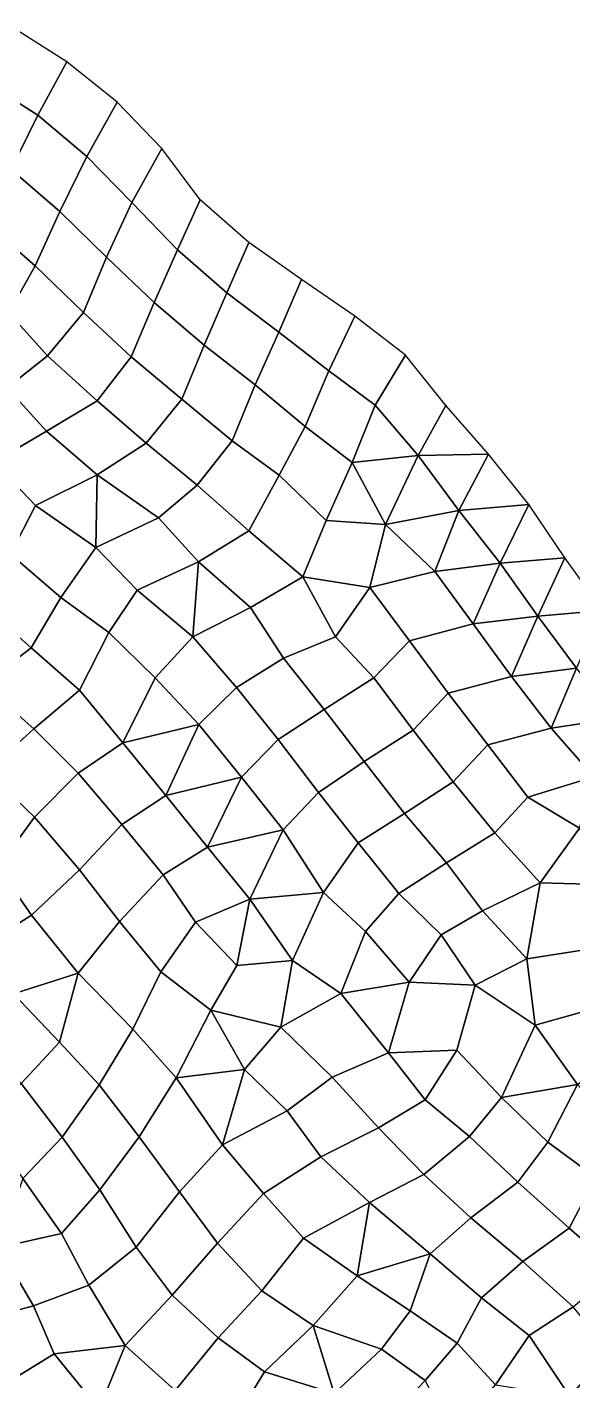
# Model space of a CAD drawing. Extents: x 727294 to 731543, y 8575035 to 8579824.
# Drawn here: x 730912.8 to 731081.7, y 8577041 to 8577460.2 of the extents above; entities that cross this region are included whole.
import ezdxf

# ---------------------------------------------------------------- set-up
doc = ezdxf.new("R2010")
doc.units = 0
for name, color, linetype in [('MESH_BOUND', 25, 'CONTINUOUS'), ('MESH_ELEMS', 250, 'CONTINUOUS'), ('MESH_NODES', 18, 'CONTINUOUS')]:
    doc.layers.add(name, color=color, linetype=linetype)

msp = doc.modelspace()

# ---------------------------------------------------------------- linework, layer by layer
at = {"layer": 'MESH_BOUND', "color": 25}
for points in [[(730925.06, 8577449.43, 38.17), (730908.21, 8577460.16, 38.17)], [(730940.62, 8577436.89, 38.17), (730925.06, 8577449.43, 38.17)], [(730954.46, 8577422.6, 38.17), (730940.62, 8577436.89, 38.17)], [(730966.36, 8577406.65, 38.17), (730954.46, 8577422.6, 38.17)], [(730981.36, 8577393.49, 38.17), (730966.36, 8577406.65, 38.17)], [(730997.74, 8577382.01, 38.17), (730981.36, 8577393.49, 38.17)], [(731014.19, 8577370.64, 38.17), (730997.74, 8577382.01, 38.17)], [(731029.86, 8577358.58, 38.17), (731014.19, 8577370.64, 38.17)], [(731042.41, 8577343.02, 38.17), (731029.86, 8577358.58, 38.17)], [(731055.59, 8577327.97, 38.17), (731042.41, 8577343.02, 38.17)], [(731068.05, 8577312.37, 38.17), (731055.59, 8577327.97, 38.17)], [(731079.26, 8577295.8, 38.17), (731068.05, 8577312.37, 38.17)], [(731090.93, 8577279.56, 38.17), (731079.26, 8577295.8, 38.17)]]:
    msp.add_polyline3d(points, dxfattribs=at)
at = {"layer": 'MESH_ELEMS', "color": 179}
for points in [[(730925.06, 8577449.43, 38.17), (730908.21, 8577460.16, 38.17), (730899.22, 8577443.61, 38.17), (730916.07, 8577432.93, 38.17)], [(730940.62, 8577436.89, 38.17), (730925.06, 8577449.43, 38.17), (730916.07, 8577432.93, 38.17), (730931.26, 8577420.04, 38.17)], [(730891.32, 8577427.63, 38.17), (730907.83, 8577416.06, 38.17), (730916.07, 8577432.93, 38.17), (730899.22, 8577443.61, 38.17)], [(730931.26, 8577420.04, 38.17), (730945.21, 8577405.86, 38.17), (730954.46, 8577422.6, 38.17), (730940.62, 8577436.89, 38.17)], [(730931.26, 8577420.04, 38.17), (730916.07, 8577432.93, 38.17), (730907.83, 8577416.06, 38.17), (730922.94, 8577403.03, 38.17)], [(730966.36, 8577406.65, 38.17), (730954.46, 8577422.6, 38.17), (730945.21, 8577405.86, 38.17), (730959.33, 8577391.2, 38.17)], [(730945.21, 8577405.86, 38.17), (730931.26, 8577420.04, 38.17), (730922.94, 8577403.03, 38.17), (730937.38, 8577388.95, 38.17)], [(730922.94, 8577403.03, 38.17), (730907.83, 8577416.06, 38.17), (730900.09, 8577399.42, 37.88), (730915.26, 8577386.27, 37.23)], [(730937.38, 8577388.95, 38.17), (730952.12, 8577374.88, 38.17), (730959.33, 8577391.2, 38.17), (730945.21, 8577405.86, 38.17)], [(730959.33, 8577391.2, 38.17), (730974.63, 8577377.87, 38.17), (730981.36, 8577393.49, 38.17), (730966.36, 8577406.65, 38.17)], [(730915.26, 8577386.27, 37.23), (730930.25, 8577371.81, 36.46), (730937.38, 8577388.95, 38.17), (730922.94, 8577403.03, 38.17)], [(730891.56, 8577384.3, 34.92), (730907.09, 8577371.68, 34.94), (730915.26, 8577386.27, 37.23), (730900.09, 8577399.42, 37.88)], [(730997.74, 8577382.01, 38.17), (730981.36, 8577393.49, 38.17), (730974.63, 8577377.87, 38.17), (730990.65, 8577365.74, 38.17)], [(730952.12, 8577374.88, 38.17), (730937.38, 8577388.95, 38.17), (730930.25, 8577371.81, 36.46), (730945, 8577358.06, 37.51)], [(730974.63, 8577377.87, 38.17), (730959.33, 8577391.2, 38.17), (730952.12, 8577374.88, 38.17), (730967.55, 8577361.72, 38.17)], [(730907.09, 8577371.68, 34.94), (730919.06, 8577358.34, 35.37), (730930.25, 8577371.81, 36.46), (730915.26, 8577386.27, 37.23)], [(731014.19, 8577370.64, 38.17), (730997.74, 8577382.01, 38.17), (730990.65, 8577365.74, 38.17), (731006.2, 8577353.78, 38.17)], [(730990.65, 8577365.74, 38.17), (730974.63, 8577377.87, 38.17), (730967.55, 8577361.72, 38.17), (730983.34, 8577349.41, 38.17)], [(730919.06, 8577358.34, 35.37), (730934.46, 8577344.42, 35.8), (730945, 8577358.06, 37.51), (730930.25, 8577371.81, 36.46)], [(730967.55, 8577361.72, 38.17), (730952.12, 8577374.88, 38.17), (730945, 8577358.06, 37.51), (730960.69, 8577344.96, 37.95)], [(730906.59, 8577348.45, 35.32), (730919.06, 8577358.34, 35.37), (730907.09, 8577371.68, 34.94), (730890.72, 8577362.11, 34.8)], [(731029.86, 8577358.58, 38.17), (731014.19, 8577370.64, 38.17), (731006.2, 8577353.78, 38.17), (731020.53, 8577343.14, 38.17)], [(731006.2, 8577353.78, 38.17), (730990.65, 8577365.74, 38.17), (730983.34, 8577349.41, 38.17), (730998.83, 8577336.5, 38.17)], [(730960.69, 8577344.96, 37.95), (730976.25, 8577332.09, 38.17), (730983.34, 8577349.41, 38.17), (730967.55, 8577361.72, 38.17)], [(730919.06, 8577358.34, 35.37), (730906.59, 8577348.45, 35.32), (730918.77, 8577335.08, 35.82), (730934.46, 8577344.42, 35.8)], [(730960.69, 8577344.96, 37.95), (730945, 8577358.06, 37.51), (730934.46, 8577344.42, 35.8), (730949.66, 8577331.31, 35.89)], [(731020.53, 8577343.14, 38.17), (731033.83, 8577327.55, 38.17), (731042.41, 8577343.02, 38.17), (731029.86, 8577358.58, 38.17)], [(731020.53, 8577343.14, 38.17), (731006.2, 8577353.78, 38.17), (730998.83, 8577336.5, 38.17), (731013.39, 8577325.31, 38.17)], [(730902.54, 8577325.45, 35.7), (730918.77, 8577335.08, 35.82), (730906.59, 8577348.45, 35.32), (730886.87, 8577339.33, 34.32)], [(730998.83, 8577336.5, 38.17), (730983.34, 8577349.41, 38.17), (730976.25, 8577332.09, 38.17), (730990.75, 8577321.45, 38.17)], [(730934.46, 8577344.42, 35.8), (730918.77, 8577335.08, 35.82), (730934.42, 8577321.52, 35.9), (730949.66, 8577331.31, 35.89)], [(730976.25, 8577332.09, 38.17), (730960.69, 8577344.96, 37.95), (730949.66, 8577331.31, 35.89), (730965.39, 8577318.37, 35.85)], [(731020.53, 8577343.14, 38.17), (731013.39, 8577325.31, 38.17), (731033.83, 8577327.55, 38.17), (731020.53, 8577343.14, 38.17)], [(731042.41, 8577343.02, 38.17), (731033.83, 8577327.55, 38.17), (731055.59, 8577327.97, 38.17), (731042.41, 8577343.02, 38.17)], [(730915.41, 8577312.06, 35.89), (730934.42, 8577321.52, 35.9), (730918.77, 8577335.08, 35.82), (730902.54, 8577325.45, 35.7)], [(731013.39, 8577325.31, 38.17), (730998.83, 8577336.5, 38.17), (730990.75, 8577321.45, 38.17), (731005.3, 8577307.43, 38.17)], [(730953.44, 8577308.26, 35.85), (730965.39, 8577318.37, 35.85), (730949.66, 8577331.31, 35.89), (730934.42, 8577321.52, 35.9)], [(730990.75, 8577321.45, 38.17), (730976.25, 8577332.09, 38.17), (730965.39, 8577318.37, 35.85), (730981.39, 8577304.21, 35.84)], [(731023.75, 8577306.12, 38.17), (731033.83, 8577327.55, 38.17), (731013.39, 8577325.31, 38.17), (731023.75, 8577306.12, 38.17)], [(731046.4, 8577310.53, 38.17), (731033.83, 8577327.55, 38.17), (731023.75, 8577306.12, 38.17), (731046.4, 8577310.53, 38.17)], [(731046.4, 8577310.53, 38.17), (731055.59, 8577327.97, 38.17), (731033.83, 8577327.55, 38.17), (731046.4, 8577310.53, 38.17)], [(731055.59, 8577327.97, 38.17), (731046.4, 8577310.53, 38.17), (731068.05, 8577312.37, 38.17), (731055.59, 8577327.97, 38.17)], [(730915.41, 8577312.06, 35.89), (730902.54, 8577325.45, 35.7), (730891.98, 8577310.42, 35.84), (730907.66, 8577296.92, 35.87)], [(730934.02, 8577299.02, 35.79), (730934.42, 8577321.52, 35.9), (730915.41, 8577312.06, 35.89), (730934.02, 8577299.02, 35.79)], [(730934.42, 8577321.52, 35.9), (730934.02, 8577299.02, 35.79), (730953.44, 8577308.26, 35.85), (730934.42, 8577321.52, 35.9)], [(731005.3, 8577307.43, 38.17), (731023.75, 8577306.12, 38.17), (731013.39, 8577325.31, 38.17), (731005.3, 8577307.43, 38.17)], [(730965.85, 8577294.64, 35.84), (730981.39, 8577304.21, 35.84), (730965.39, 8577318.37, 35.85), (730953.44, 8577308.26, 35.85)], [(730981.39, 8577304.21, 35.84), (730998.17, 8577289.96, 35.82), (731005.3, 8577307.43, 38.17), (730990.75, 8577321.45, 38.17)], [(730934.02, 8577299.02, 35.79), (730915.41, 8577312.06, 35.89), (730907.66, 8577296.92, 35.87), (730923.19, 8577283.56, 35.82)], [(731038.96, 8577291.61, 38.17), (731046.4, 8577310.53, 38.17), (731023.75, 8577306.12, 38.17), (731038.96, 8577291.61, 38.17)], [(731046.4, 8577310.53, 38.17), (731038.96, 8577291.61, 38.17), (731059.17, 8577294.22, 38.17), (731046.4, 8577310.53, 38.17)], [(731059.17, 8577294.22, 38.17), (731068.05, 8577312.37, 38.17), (731046.4, 8577310.53, 38.17), (731059.17, 8577294.22, 38.17)], [(731079.26, 8577295.8, 38.17), (731068.05, 8577312.37, 38.17), (731059.17, 8577294.22, 38.17), (731079.26, 8577295.8, 38.17)], [(730953.44, 8577308.26, 35.85), (730934.02, 8577299.02, 35.79), (730946.84, 8577285.83, 35.79), (730965.85, 8577294.64, 35.84)], [(731018.81, 8577286.69, 38.17), (731023.75, 8577306.12, 38.17), (731005.3, 8577307.43, 38.17), (730998.17, 8577289.96, 35.82)], [(731023.75, 8577306.12, 38.17), (731018.81, 8577286.69, 38.17), (731038.96, 8577291.61, 38.17), (731023.75, 8577306.12, 38.17)], [(730981.94, 8577280.42, 35.84), (730998.17, 8577289.96, 35.82), (730981.39, 8577304.21, 35.84), (730965.85, 8577294.64, 35.84)], [(730898.74, 8577281.47, 32.66), (730914.09, 8577267.98, 32.44), (730923.19, 8577283.56, 35.82), (730907.66, 8577296.92, 35.87)], [(730923.19, 8577283.56, 35.82), (730938.1, 8577272.67, 35.8), (730946.84, 8577285.83, 35.79), (730934.02, 8577299.02, 35.79)], [(730964.11, 8577271.34, 35.9), (730965.85, 8577294.64, 35.84), (730946.84, 8577285.83, 35.79), (730964.11, 8577271.34, 35.9)], [(730965.85, 8577294.64, 35.84), (730964.11, 8577271.34, 35.9), (730981.94, 8577280.42, 35.84), (730965.85, 8577294.64, 35.84)], [(731059.17, 8577294.22, 38.17), (731038.96, 8577291.61, 38.17), (731050.88, 8577275.41, 38.17), (731059.17, 8577294.22, 38.17)], [(731059.17, 8577294.22, 38.17), (731050.88, 8577275.41, 38.17), (731070.83, 8577277.82, 38.17), (731059.17, 8577294.22, 38.17)], [(731059.17, 8577294.22, 38.17), (731070.83, 8577277.82, 38.17), (731079.26, 8577295.8, 38.17), (731059.17, 8577294.22, 38.17)], [(731070.83, 8577277.82, 38.17), (731090.93, 8577279.56, 38.17), (731079.26, 8577295.8, 38.17), (731070.83, 8577277.82, 38.17)], [(730998.17, 8577289.96, 35.82), (730981.94, 8577280.42, 35.84), (730992.1, 8577264.72, 35.7), (731008.2, 8577271.37, 35.68)], [(730998.17, 8577289.96, 35.82), (731008.2, 8577271.37, 35.68), (731018.81, 8577286.69, 38.17), (730998.17, 8577289.96, 35.82)], [(731031.13, 8577270.16, 38.17), (731050.88, 8577275.41, 38.17), (731038.96, 8577291.61, 38.17), (731018.81, 8577286.69, 38.17)], [(730964.11, 8577271.34, 35.9), (730946.84, 8577285.83, 35.79), (730938.1, 8577272.67, 35.8), (730952.4, 8577258.68, 35.89)], [(731031.13, 8577270.16, 38.17), (731018.81, 8577286.69, 38.17), (731008.2, 8577271.37, 35.68), (731020.05, 8577258.63, 35.39)], [(730898.74, 8577281.47, 32.66), (730883.84, 8577270.3, 32.65), (730899.31, 8577256.6, 32.47), (730914.09, 8577267.98, 32.44)], [(730938.1, 8577272.67, 35.8), (730923.19, 8577283.56, 35.82), (730914.09, 8577267.98, 32.44), (730928.96, 8577254.81, 32.51)], [(730977.61, 8577255.66, 35.58), (730992.1, 8577264.72, 35.7), (730981.94, 8577280.42, 35.84), (730964.11, 8577271.34, 35.9)], [(731043.1, 8577253.98, 38.17), (731062.75, 8577259.14, 38.17), (731050.88, 8577275.41, 38.17), (731031.13, 8577270.16, 38.17)], [(731070.83, 8577277.82, 38.17), (731050.88, 8577275.41, 38.17), (731062.75, 8577259.14, 38.17), (731070.83, 8577277.82, 38.17)], [(731062.75, 8577259.14, 38.17), (731082.8, 8577261.69, 38.17), (731070.83, 8577277.82, 38.17), (731062.75, 8577259.14, 38.17)], [(731070.83, 8577277.82, 38.17), (731082.8, 8577261.69, 38.17), (731090.93, 8577279.56, 38.17), (731070.83, 8577277.82, 38.17)], [(730928.96, 8577254.81, 32.51), (730942.42, 8577238.54, 33.64), (730952.4, 8577258.68, 35.89), (730938.1, 8577272.67, 35.8)], [(730952.4, 8577258.68, 35.89), (730965.9, 8577244.21, 35.62), (730977.61, 8577255.66, 35.58), (730964.11, 8577271.34, 35.9)], [(731004.77, 8577248.92, 35.42), (731020.05, 8577258.63, 35.39), (731008.2, 8577271.37, 35.68), (730992.1, 8577264.72, 35.7)], [(730914.87, 8577242.87, 32.48), (730928.96, 8577254.81, 32.51), (730914.09, 8577267.98, 32.44), (730899.31, 8577256.6, 32.47)], [(731020.05, 8577258.63, 35.39), (731032.23, 8577242.48, 34.91), (731043.1, 8577253.98, 38.17), (731031.13, 8577270.16, 38.17)], [(730992.1, 8577264.72, 35.7), (730977.61, 8577255.66, 35.58), (730990.53, 8577239.59, 35.48), (731004.77, 8577248.92, 35.42)], [(730942.42, 8577238.54, 33.64), (730965.9, 8577244.21, 35.62), (730952.4, 8577258.68, 35.89), (730942.42, 8577238.54, 33.64)], [(731017.12, 8577232.8, 34.99), (731032.23, 8577242.48, 34.91), (731020.05, 8577258.63, 35.39), (731004.77, 8577248.92, 35.42)], [(731062.75, 8577259.14, 38.17), (731043.1, 8577253.98, 38.17), (731055.41, 8577237.96, 38.12), (731075, 8577243.12, 38.17)], [(731082.8, 8577261.69, 38.17), (731062.75, 8577259.14, 38.17), (731075, 8577243.12, 38.17), (731082.8, 8577261.69, 38.17)], [(731082.8, 8577261.69, 38.17), (731075, 8577243.12, 38.17), (731095.52, 8577246.16, 38.17), (731082.8, 8577261.69, 38.17)], [(730899.31, 8577256.6, 32.47), (730885.19, 8577243.99, 32.68), (730900.31, 8577229.71, 32.46), (730914.87, 8577242.87, 32.48)], [(730928.61, 8577229.19, 32.82), (730942.42, 8577238.54, 33.64), (730928.96, 8577254.81, 32.51), (730914.87, 8577242.87, 32.48)], [(730965.9, 8577244.21, 35.62), (730979.15, 8577227.94, 35.48), (730990.53, 8577239.59, 35.48), (730977.61, 8577255.66, 35.58)], [(731055.41, 8577237.96, 38.12), (731043.1, 8577253.98, 38.17), (731032.23, 8577242.48, 34.91), (731044.66, 8577226.5, 35.08)], [(731003.02, 8577223.16, 35.43), (731017.12, 8577232.8, 34.99), (731004.77, 8577248.92, 35.42), (730990.53, 8577239.59, 35.48)], [(731095.52, 8577246.16, 38.17), (731075, 8577243.12, 38.17), (731088.18, 8577228.03, 37.14), (731095.52, 8577246.16, 38.17)], [(730915.03, 8577215.5, 33.25), (730928.61, 8577229.19, 32.82), (730914.87, 8577242.87, 32.48), (730900.31, 8577229.71, 32.46)], [(730955.7, 8577222.24, 35.02), (730965.9, 8577244.21, 35.62), (730942.42, 8577238.54, 33.64), (730955.7, 8577222.24, 35.02)], [(730965.9, 8577244.21, 35.62), (730955.7, 8577222.24, 35.02), (730979.15, 8577227.94, 35.48), (730965.9, 8577244.21, 35.62)], [(731032.23, 8577242.48, 34.91), (731017.12, 8577232.8, 34.99), (731029.64, 8577216.69, 34.34), (731044.66, 8577226.5, 35.08)], [(731067.74, 8577221.75, 36.05), (731088.18, 8577228.03, 37.14), (731075, 8577243.12, 38.17), (731055.41, 8577237.96, 38.12)], [(730942.42, 8577238.54, 33.64), (730928.61, 8577229.19, 32.82), (730942.06, 8577213.31, 35.42), (730955.7, 8577222.24, 35.02)], [(730979.15, 8577227.94, 35.48), (730992.05, 8577211.59, 35.23), (731003.02, 8577223.16, 35.43), (730990.53, 8577239.59, 35.48)], [(731067.74, 8577221.75, 36.05), (731055.41, 8577237.96, 38.12), (731044.66, 8577226.5, 35.08), (731057.58, 8577210.72, 35.8)], [(730889.04, 8577214.95, 32.47), (730903.74, 8577200.01, 33.62), (730915.03, 8577215.5, 33.25), (730900.31, 8577229.71, 32.46)], [(731017.12, 8577232.8, 34.99), (731003.02, 8577223.16, 35.43), (731015.29, 8577207.55, 34.18), (731029.64, 8577216.69, 34.34)], [(730942.06, 8577213.31, 35.42), (730928.61, 8577229.19, 32.82), (730915.03, 8577215.5, 33.25), (730928.99, 8577199.21, 34.86)], [(730955.7, 8577222.24, 35.02), (730968.57, 8577206.3, 35.6), (730979.15, 8577227.94, 35.48), (730955.7, 8577222.24, 35.02)], [(730992.05, 8577211.59, 35.23), (730979.15, 8577227.94, 35.48), (730968.57, 8577206.3, 35.6), (730992.05, 8577211.59, 35.23)], [(731042.57, 8577201.39, 35.13), (731057.58, 8577210.72, 35.8), (731044.66, 8577226.5, 35.08), (731029.64, 8577216.69, 34.34)], [(731067.74, 8577221.75, 36.05), (731083.78, 8577212.15, 36.17), (731088.18, 8577228.03, 37.14), (731067.74, 8577221.75, 36.05)], [(730954.89, 8577197.72, 35.62), (730968.57, 8577206.3, 35.6), (730955.7, 8577222.24, 35.02), (730942.06, 8577213.31, 35.42)], [(731015.29, 8577207.55, 34.18), (731003.02, 8577223.16, 35.43), (730992.05, 8577211.59, 35.23), (731004.5, 8577192.17, 34.3)], [(731057.58, 8577210.72, 35.8), (731071.57, 8577195.25, 36.07), (731083.78, 8577212.15, 36.17), (731067.74, 8577221.75, 36.05)], [(730928.99, 8577199.21, 34.86), (730915.03, 8577215.5, 33.25), (730903.74, 8577200.01, 33.62), (730914.11, 8577185.23, 34.96)], [(730928.99, 8577199.21, 34.86), (730941.43, 8577183.23, 35.49), (730954.89, 8577197.72, 35.62), (730942.06, 8577213.31, 35.42)], [(731027.82, 8577191.86, 34.43), (731042.57, 8577201.39, 35.13), (731029.64, 8577216.69, 34.34), (731015.29, 8577207.55, 34.18)], [(730981.7, 8577190.13, 36.65), (730992.05, 8577211.59, 35.23), (730968.57, 8577206.3, 35.6), (730981.7, 8577190.13, 36.65)], [(730992.05, 8577211.59, 35.23), (730981.7, 8577190.13, 36.65), (731004.5, 8577192.17, 34.3), (730992.05, 8577211.59, 35.23)], [(731053.72, 8577186.49, 35.25), (731071.57, 8577195.25, 36.07), (731057.58, 8577210.72, 35.8), (731042.57, 8577201.39, 35.13)], [(731071.57, 8577195.25, 36.07), (731093.89, 8577194.6, 36.24), (731083.78, 8577212.15, 36.17), (731071.57, 8577195.25, 36.07)], [(730968.57, 8577206.3, 35.6), (730954.89, 8577197.72, 35.62), (730964.94, 8577183.02, 36.54), (730981.7, 8577190.13, 36.65)], [(731004.5, 8577192.17, 34.3), (731017.54, 8577180.18, 34.48), (731027.82, 8577191.86, 34.43), (731015.29, 8577207.55, 34.18)], [(730897.79, 8577174.78, 34.86), (730914.11, 8577185.23, 34.96), (730903.74, 8577200.01, 33.62), (730882.94, 8577192.8, 32.78)], [(731040.9, 8577179.14, 35.63), (731053.72, 8577186.49, 35.25), (731042.57, 8577201.39, 35.13), (731027.82, 8577191.86, 34.43)], [(730941.43, 8577183.23, 35.49), (730928.99, 8577199.21, 34.86), (730914.11, 8577185.23, 34.96), (730928.56, 8577167.2, 35.51)], [(730941.43, 8577183.23, 35.49), (730954.22, 8577167.63, 36.09), (730964.94, 8577183.02, 36.54), (730954.89, 8577197.72, 35.62)], [(731004.5, 8577192.17, 34.3), (730981.7, 8577190.13, 36.65), (730994.88, 8577171.21, 36.75), (731004.5, 8577192.17, 34.3)], [(730994.88, 8577171.21, 36.75), (731009.84, 8577160.99, 36.37), (731017.54, 8577180.18, 34.48), (731004.5, 8577192.17, 34.3)], [(731040.9, 8577179.14, 35.63), (731027.82, 8577191.86, 34.43), (731017.54, 8577180.18, 34.48), (731030.99, 8577164.43, 36.07)], [(731053.72, 8577186.49, 35.25), (731067.47, 8577171.64, 35.28), (731071.57, 8577195.25, 36.07), (731053.72, 8577186.49, 35.25)], [(731085.25, 8577174.47, 35.79), (731093.89, 8577194.6, 36.24), (731071.57, 8577195.25, 36.07), (731067.47, 8577171.64, 35.28)], [(730964.94, 8577183.02, 36.54), (730977.69, 8577169.62, 36.68), (730981.7, 8577190.13, 36.65), (730964.94, 8577183.02, 36.54)], [(730994.88, 8577171.21, 36.75), (730981.7, 8577190.13, 36.65), (730977.69, 8577169.62, 36.68), (730994.88, 8577171.21, 36.75)], [(730914.11, 8577185.23, 34.96), (730897.79, 8577174.78, 34.86), (730908.54, 8577160.85, 35.34), (730928.56, 8577167.2, 35.51)], [(730954.22, 8577167.63, 36.09), (730941.43, 8577183.23, 35.49), (730928.56, 8577167.2, 35.51), (730945.48, 8577149.85, 36.34)], [(731053.72, 8577186.49, 35.25), (731040.9, 8577179.14, 35.63), (731051.47, 8577163.49, 35.9), (731067.47, 8577171.64, 35.28)], [(730977.69, 8577169.62, 36.68), (730964.94, 8577183.02, 36.54), (730954.22, 8577167.63, 36.09), (730969.7, 8577155.83, 36.73)], [(731009.84, 8577160.99, 36.37), (731030.99, 8577164.43, 36.07), (731017.54, 8577180.18, 34.48), (731009.84, 8577160.99, 36.37)], [(731051.47, 8577163.49, 35.9), (731040.9, 8577179.14, 35.63), (731030.99, 8577164.43, 36.07), (731051.47, 8577163.49, 35.9)], [(730991.36, 8577150.57, 36.57), (730994.88, 8577171.21, 36.75), (730977.69, 8577169.62, 36.68), (730969.7, 8577155.83, 36.73)], [(730991.36, 8577150.57, 36.57), (731009.84, 8577160.99, 36.37), (730994.88, 8577171.21, 36.75), (730991.36, 8577150.57, 36.57)], [(731067.47, 8577171.64, 35.28), (731051.47, 8577163.49, 35.9), (731070, 8577151.17, 34.82), (731067.47, 8577171.64, 35.28)], [(731086.96, 8577155.88, 34.87), (731085.25, 8577174.47, 35.79), (731067.47, 8577171.64, 35.28), (731070, 8577151.17, 34.82)], [(730908.54, 8577160.85, 35.34), (730922.84, 8577145.83, 35.77), (730928.56, 8577167.2, 35.51), (730908.54, 8577160.85, 35.34)], [(730922.84, 8577145.83, 35.77), (730935.04, 8577132.66, 36.77), (730945.48, 8577149.85, 36.34), (730928.56, 8577167.2, 35.51)], [(730945.48, 8577149.85, 36.34), (730958.87, 8577134.88, 36.98), (730969.7, 8577155.83, 36.73), (730954.22, 8577167.63, 36.09)], [(731009.84, 8577160.99, 36.37), (731024.67, 8577142.58, 35.92), (731030.99, 8577164.43, 36.07), (731009.84, 8577160.99, 36.37)], [(731030.99, 8577164.43, 36.07), (731024.67, 8577142.58, 35.92), (731045.74, 8577143.43, 35.01), (731051.47, 8577163.49, 35.9)], [(731070, 8577151.17, 34.82), (731051.47, 8577163.49, 35.9), (731045.74, 8577143.43, 35.01), (731059.65, 8577128.71, 34.69)], [(730922.84, 8577145.83, 35.77), (730908.54, 8577160.85, 35.34), (730897.04, 8577148.58, 35.36), (730910.96, 8577133.13, 36.28)], [(731007.2, 8577135.03, 36.82), (731024.67, 8577142.58, 35.92), (731009.84, 8577160.99, 36.37), (730991.36, 8577150.57, 36.57)], [(730958.87, 8577134.88, 36.98), (730980.05, 8577137.44, 36.75), (730969.7, 8577155.83, 36.73), (730958.87, 8577134.88, 36.98)], [(730991.36, 8577150.57, 36.57), (730969.7, 8577155.83, 36.73), (730980.05, 8577137.44, 36.75), (730991.36, 8577150.57, 36.57)], [(731086.96, 8577155.88, 34.87), (731070, 8577151.17, 34.82), (731083.11, 8577132.8, 34.61), (731095.4, 8577142.49, 34.59)], [(730958.87, 8577134.88, 36.98), (730945.48, 8577149.85, 36.34), (730935.04, 8577132.66, 36.77), (730947.46, 8577116.6, 36.92)], [(730991.36, 8577150.57, 36.57), (730980.05, 8577137.44, 36.75), (730993.31, 8577124.57, 37.1), (731007.2, 8577135.03, 36.82)], [(731083.11, 8577132.8, 34.61), (731070, 8577151.17, 34.82), (731059.65, 8577128.71, 34.69), (731083.11, 8577132.8, 34.61)], [(730910.96, 8577133.13, 36.28), (730923.68, 8577116.46, 36.81), (730935.04, 8577132.66, 36.77), (730922.84, 8577145.83, 35.77)], [(731021.56, 8577119.35, 36.26), (731035.98, 8577128.07, 34.54), (731024.67, 8577142.58, 35.92), (731007.2, 8577135.03, 36.82)], [(731045.74, 8577143.43, 35.01), (731024.67, 8577142.58, 35.92), (731035.98, 8577128.07, 34.54), (731045.74, 8577143.43, 35.01)], [(731059.65, 8577128.71, 34.69), (731045.74, 8577143.43, 35.01), (731035.98, 8577128.07, 34.54), (731049.71, 8577116.66, 34.82)], [(730958.87, 8577134.88, 36.98), (730973.27, 8577114.05, 37.04), (730980.05, 8577137.44, 36.75), (730958.87, 8577134.88, 36.98)], [(730973.27, 8577114.05, 37.04), (730993.31, 8577124.57, 37.1), (730980.05, 8577137.44, 36.75), (730973.27, 8577114.05, 37.04)], [(730899.23, 8577120.24, 36.49), (730911.47, 8577103.68, 36.46), (730923.68, 8577116.46, 36.81), (730910.96, 8577133.13, 36.28)], [(730973.27, 8577114.05, 37.04), (730958.87, 8577134.88, 36.98), (730947.46, 8577116.6, 36.92), (730959.91, 8577099.54, 36.9)], [(731003.65, 8577110.41, 37.09), (731021.56, 8577119.35, 36.26), (731007.2, 8577135.03, 36.82), (730993.31, 8577124.57, 37.1)], [(730947.46, 8577116.6, 36.92), (730935.04, 8577132.66, 36.77), (730923.68, 8577116.46, 36.81), (730935.28, 8577100.15, 36.79)], [(731073.96, 8577114.87, 34.49), (731059.65, 8577128.71, 34.69), (731049.71, 8577116.66, 34.82), (731064.64, 8577102.56, 34.13)], [(731073.96, 8577114.87, 34.49), (731083.11, 8577132.8, 34.61), (731059.65, 8577128.71, 34.69), (731073.96, 8577114.87, 34.49)], [(731095.5, 8577119.39, 34.24), (731083.11, 8577132.8, 34.61), (731073.96, 8577114.87, 34.49), (731088.82, 8577104.02, 34.06)], [(730993.31, 8577124.57, 37.1), (730973.27, 8577114.05, 37.04), (730985.91, 8577098.98, 37.02), (731003.65, 8577110.41, 37.09)], [(731035.59, 8577104.94, 34.99), (731049.71, 8577116.66, 34.82), (731035.98, 8577128.07, 34.54), (731021.56, 8577119.35, 36.26)], [(730935.28, 8577100.15, 36.79), (730923.68, 8577116.46, 36.81), (730911.47, 8577103.68, 36.46), (730923.42, 8577086.67, 36.39)], [(730935.28, 8577100.15, 36.79), (730946.53, 8577082.39, 36.77), (730959.91, 8577099.54, 36.9), (730947.46, 8577116.6, 36.92)], [(731018.75, 8577096.25, 33.89), (731035.59, 8577104.94, 34.99), (731021.56, 8577119.35, 36.26), (731003.65, 8577110.41, 37.09)], [(731050.07, 8577091.44, 33.21), (731064.64, 8577102.56, 34.13), (731049.71, 8577116.66, 34.82), (731035.59, 8577104.94, 34.99)], [(730985.91, 8577098.98, 37.02), (730973.27, 8577114.05, 37.04), (730959.91, 8577099.54, 36.9), (730971.74, 8577083.6, 36.98)], [(731064.64, 8577102.56, 34.13), (731080.54, 8577088.33, 34.59), (731088.82, 8577104.02, 34.06), (731073.96, 8577114.87, 34.49)], [(730998.33, 8577085.18, 36.49), (731018.75, 8577096.25, 33.89), (731003.65, 8577110.41, 37.09), (730985.91, 8577098.98, 37.02)], [(730904.01, 8577082.34, 35.66), (730923.42, 8577086.67, 36.39), (730911.47, 8577103.68, 36.46), (730904.01, 8577082.34, 35.66)], [(731035.59, 8577104.94, 34.99), (731018.75, 8577096.25, 33.89), (731037.53, 8577080.31, 33.64), (731050.07, 8577091.44, 33.21)], [(731080.54, 8577088.33, 34.59), (731095.36, 8577075.35, 34.21), (731103.97, 8577090.65, 34.11), (731088.82, 8577104.02, 34.06)], [(730923.42, 8577086.67, 36.39), (730931.88, 8577070.59, 36.23), (730946.53, 8577082.39, 36.77), (730935.28, 8577100.15, 36.79)], [(730971.74, 8577083.6, 36.98), (730959.91, 8577099.54, 36.9), (730946.53, 8577082.39, 36.77), (730957.68, 8577067.52, 36.76)], [(731066.2, 8577077.96, 34.25), (731080.54, 8577088.33, 34.59), (731064.64, 8577102.56, 34.13), (731050.07, 8577091.44, 33.21)], [(730998.33, 8577085.18, 36.49), (730985.91, 8577098.98, 37.02), (730971.74, 8577083.6, 36.98), (730985.45, 8577068.9, 36.15)], [(730998.33, 8577085.18, 36.49), (731014.92, 8577073.54, 34.06), (731018.75, 8577096.25, 33.89), (730998.33, 8577085.18, 36.49)], [(731018.75, 8577096.25, 33.89), (731014.92, 8577073.54, 34.06), (731037.53, 8577080.31, 33.64), (731018.75, 8577096.25, 33.89)], [(731050.07, 8577091.44, 33.21), (731037.53, 8577080.31, 33.64), (731053.42, 8577066.77, 33.97), (731066.2, 8577077.96, 34.25)], [(731081.81, 8577063.96, 34.28), (731095.36, 8577075.35, 34.21), (731080.54, 8577088.33, 34.59), (731066.2, 8577077.96, 34.25)], [(730914.74, 8577064.22, 35.24), (730931.88, 8577070.59, 36.23), (730923.42, 8577086.67, 36.39), (730904.01, 8577082.34, 35.66)], [(730971.87, 8577054.36, 35.17), (730985.45, 8577068.9, 36.15), (730971.74, 8577083.6, 36.98), (730957.68, 8577067.52, 36.76)], [(731014.92, 8577073.54, 34.06), (730998.33, 8577085.18, 36.49), (730985.45, 8577068.9, 36.15), (731001.3, 8577058.19, 34.08)], [(730904.01, 8577082.34, 35.66), (730887.89, 8577076.58, 34.26), (730897.45, 8577059.57, 33.88), (730914.74, 8577064.22, 35.24)], [(730931.88, 8577070.59, 36.23), (730943.16, 8577052, 35.91), (730957.68, 8577067.52, 36.76), (730946.53, 8577082.39, 36.77)], [(731014.92, 8577073.54, 34.06), (731031.33, 8577062.73, 34.01), (731037.53, 8577080.31, 33.64), (731014.92, 8577073.54, 34.06)], [(731031.33, 8577062.73, 34.01), (731045.84, 8577052.73, 34.04), (731053.42, 8577066.77, 33.97), (731037.53, 8577080.31, 33.64)], [(731068.17, 8577055.07, 34.49), (731081.81, 8577063.96, 34.28), (731066.2, 8577077.96, 34.25), (731053.42, 8577066.77, 33.97)], [(730921.14, 8577049.35, 34.59), (730943.16, 8577052, 35.91), (730931.88, 8577070.59, 36.23), (730914.74, 8577064.22, 35.24)], [(731014.92, 8577073.54, 34.06), (731001.3, 8577058.19, 34.08), (731022.43, 8577050.85, 34.04), (731031.33, 8577062.73, 34.01)], [(730943.16, 8577052, 35.91), (730958.63, 8577038.02, 34.02), (730971.87, 8577054.36, 35.17), (730957.68, 8577067.52, 36.76)], [(730985.45, 8577068.9, 36.15), (730971.87, 8577054.36, 35.17), (730986.26, 8577043.76, 34.01), (731001.3, 8577058.19, 34.08)], [(731068.17, 8577055.07, 34.49), (731053.42, 8577066.77, 33.97), (731045.84, 8577052.73, 34.04), (731057.78, 8577039.74, 34.4)], [(730907.4, 8577040.97, 33.61), (730921.14, 8577049.35, 34.59), (730914.74, 8577064.22, 35.24), (730897.45, 8577059.57, 33.88)], [(731035.94, 8577041.11, 34.06), (731045.84, 8577052.73, 34.04), (731031.33, 8577062.73, 34.01), (731022.43, 8577050.85, 34.04)], [(731081.81, 8577063.96, 34.28), (731068.17, 8577055.07, 34.49), (731080.72, 8577036.22, 34.56), (731093.04, 8577050.12, 34.57)], [(730986.26, 8577043.76, 34.01), (731007.81, 8577037.15, 34.02), (731001.3, 8577058.19, 34.08), (730986.26, 8577043.76, 34.01)], [(731001.3, 8577058.19, 34.08), (731007.81, 8577037.15, 34.02), (731022.43, 8577050.85, 34.04), (731001.3, 8577058.19, 34.08)], [(730977.46, 8577029.47, 33.77), (730986.26, 8577043.76, 34.01), (730971.87, 8577054.36, 35.17), (730958.63, 8577038.02, 34.02)], [(731080.72, 8577036.22, 34.56), (731068.17, 8577055.07, 34.49), (731057.78, 8577039.74, 34.4), (731080.72, 8577036.22, 34.56)], [(730921.14, 8577049.35, 34.59), (730907.4, 8577040.97, 33.61), (730915.6, 8577025.31, 33.65), (730935.08, 8577032.25, 34.24)], [(730943.16, 8577052, 35.91), (730921.14, 8577049.35, 34.59), (730935.08, 8577032.25, 34.24), (730943.16, 8577052, 35.91)], [(730935.08, 8577032.25, 34.24), (730949.51, 8577017.35, 33.78), (730958.63, 8577038.02, 34.02), (730943.16, 8577052, 35.91)], [(731024.42, 8577029.04, 34.08), (731035.94, 8577041.11, 34.06), (731022.43, 8577050.85, 34.04), (731007.81, 8577037.15, 34.02)], [(731057.78, 8577039.74, 34.4), (731045.84, 8577052.73, 34.04), (731035.94, 8577041.11, 34.06), (731044.36, 8577024.44, 34.28)], [(731095.08, 8577023.87, 34.48), (731109.96, 8577041.16, 34.32), (731093.04, 8577050.12, 34.57), (731080.72, 8577036.22, 34.56)], [(730996.47, 8577022.86, 33.87), (731007.81, 8577037.15, 34.02), (730986.26, 8577043.76, 34.01), (730977.46, 8577029.47, 33.77)], [(731024.42, 8577029.04, 34.08), (731044.36, 8577024.44, 34.28), (731035.94, 8577041.11, 34.06), (731024.42, 8577029.04, 34.08)]]:
    msp.add_3dface(points, dxfattribs=at)
at = {"layer": 'MESH_NODES', "color": 18}
for p in [(730925.06, 8577449.43, 38.17), (730940.62, 8577436.89, 38.17), (730916.07, 8577432.93, 38.17), (730954.46, 8577422.6, 38.17), (730931.26, 8577420.04, 38.17), (730945.21, 8577405.86, 38.17), (730966.36, 8577406.65, 38.17), (730922.94, 8577403.03, 38.17), (730981.36, 8577393.49, 38.17), (730937.38, 8577388.95, 38.17), (730959.33, 8577391.2, 38.17), (730915.26, 8577386.27, 37.23), (730997.74, 8577382.01, 38.17), (730974.63, 8577377.87, 38.17), (730930.25, 8577371.81, 36.46), (730952.12, 8577374.88, 38.17), (731014.19, 8577370.64, 38.17), (730990.65, 8577365.74, 38.17), (730967.55, 8577361.72, 38.17), (730919.06, 8577358.34, 35.37), (730945, 8577358.06, 37.51), (731029.86, 8577358.58, 38.17), (731006.2, 8577353.78, 38.17), (730983.34, 8577349.41, 38.17), (730934.46, 8577344.42, 35.8), (730960.69, 8577344.96, 37.95), (731020.53, 8577343.14, 38.17), (731042.41, 8577343.02, 38.17), (730918.77, 8577335.08, 35.82), (730998.83, 8577336.5, 38.17), (730949.66, 8577331.31, 35.89), (730976.25, 8577332.09, 38.17), (731033.83, 8577327.55, 38.17), (731055.59, 8577327.97, 38.17), (730934.42, 8577321.52, 35.9), (731013.39, 8577325.31, 38.17), (730965.39, 8577318.37, 35.85), (730990.75, 8577321.45, 38.17), (730915.41, 8577312.06, 35.89), (731046.4, 8577310.53, 38.17), (731068.05, 8577312.37, 38.17), (730953.44, 8577308.26, 35.85), (731005.3, 8577307.43, 38.17), (731023.75, 8577306.12, 38.17), (730981.39, 8577304.21, 35.84), (730934.02, 8577299.02, 35.79), (730965.85, 8577294.64, 35.84), (731059.17, 8577294.22, 38.17), (731079.26, 8577295.8, 38.17), (730998.17, 8577289.96, 35.82), (731038.96, 8577291.61, 38.17), (730946.84, 8577285.83, 35.79), (731018.81, 8577286.69, 38.17), (730923.19, 8577283.56, 35.82), (730981.94, 8577280.42, 35.84), (731050.88, 8577275.41, 38.17), (731070.83, 8577277.82, 38.17), (730938.1, 8577272.67, 35.8), (730964.11, 8577271.34, 35.9), (731008.2, 8577271.37, 35.68), (730914.09, 8577267.98, 32.44), (731031.13, 8577270.16, 38.17), (730992.1, 8577264.72, 35.7), (730952.4, 8577258.68, 35.89), (731020.05, 8577258.63, 35.39), (731062.75, 8577259.14, 38.17), (730928.96, 8577254.81, 32.51), (730977.61, 8577255.66, 35.58), (731043.1, 8577253.98, 38.17), (731004.77, 8577248.92, 35.42), (730914.87, 8577242.87, 32.48), (730965.9, 8577244.21, 35.62), (731032.23, 8577242.48, 34.91), (731075, 8577243.12, 38.17), (730942.42, 8577238.54, 33.64), (730990.53, 8577239.59, 35.48), (731055.41, 8577237.96, 38.12), (731017.12, 8577232.8, 34.99), (730928.61, 8577229.19, 32.82), (730979.15, 8577227.94, 35.48), (731044.66, 8577226.5, 35.08), (730955.7, 8577222.24, 35.02), (731003.02, 8577223.16, 35.43), (731067.74, 8577221.75, 36.05), (730915.03, 8577215.5, 33.25), (730942.06, 8577213.31, 35.42), (731029.64, 8577216.69, 34.34), (730992.05, 8577211.59, 35.23), (731057.58, 8577210.72, 35.8), (730968.57, 8577206.3, 35.6), (731015.29, 8577207.55, 34.18), (731042.57, 8577201.39, 35.13), (730928.99, 8577199.21, 34.86), (730954.89, 8577197.72, 35.62), (731004.5, 8577192.17, 34.3), (731027.82, 8577191.86, 34.43), (731071.57, 8577195.25, 36.07), (730981.7, 8577190.13, 36.65), (730914.11, 8577185.23, 34.96), (730941.43, 8577183.23, 35.49), (731053.72, 8577186.49, 35.25), (730964.94, 8577183.02, 36.54), (731017.54, 8577180.18, 34.48), (731040.9, 8577179.14, 35.63), (730994.88, 8577171.21, 36.75), (731067.47, 8577171.64, 35.28), (730928.56, 8577167.2, 35.51), (730954.22, 8577167.63, 36.09), (730977.69, 8577169.62, 36.68), (731030.99, 8577164.43, 36.07), (731051.47, 8577163.49, 35.9), (731009.84, 8577160.99, 36.37), (730969.7, 8577155.83, 36.73), (730945.48, 8577149.85, 36.34), (730991.36, 8577150.57, 36.57), (731070, 8577151.17, 34.82), (730922.84, 8577145.83, 35.77), (731024.67, 8577142.58, 35.92), (731045.74, 8577143.43, 35.01), (730980.05, 8577137.44, 36.75), (730958.87, 8577134.88, 36.98), (731007.2, 8577135.03, 36.82), (730935.04, 8577132.66, 36.77), (731059.65, 8577128.71, 34.69), (730993.31, 8577124.57, 37.1), (731035.98, 8577128.07, 34.54), (730923.68, 8577116.46, 36.81), (730947.46, 8577116.6, 36.92), (731021.56, 8577119.35, 36.26), (731049.71, 8577116.66, 34.82), (730973.27, 8577114.05, 37.04), (731073.96, 8577114.87, 34.49), (731003.65, 8577110.41, 37.09), (731035.59, 8577104.94, 34.99), (730935.28, 8577100.15, 36.79), (730959.91, 8577099.54, 36.9), (731064.64, 8577102.56, 34.13), (730985.91, 8577098.98, 37.02), (731018.75, 8577096.25, 33.89), (731050.07, 8577091.44, 33.21), (731080.54, 8577088.33, 34.59), (730923.42, 8577086.67, 36.39), (730971.74, 8577083.6, 36.98), (730998.33, 8577085.18, 36.49), (730946.53, 8577082.39, 36.77), (731037.53, 8577080.31, 33.64), (731066.2, 8577077.96, 34.25), (730931.88, 8577070.59, 36.23), (731014.92, 8577073.54, 34.06), (730957.68, 8577067.52, 36.76), (730985.45, 8577068.9, 36.15), (731053.42, 8577066.77, 33.97), (730914.74, 8577064.22, 35.24), (731031.33, 8577062.73, 34.01), (731001.3, 8577058.19, 34.08), (730971.87, 8577054.36, 35.17), (731068.17, 8577055.07, 34.49), (730921.14, 8577049.35, 34.59), (730943.16, 8577052, 35.91), (731022.43, 8577050.85, 34.04), (731045.84, 8577052.73, 34.04), (730986.26, 8577043.76, 34.01), (731035.94, 8577041.11, 34.06)]:
    msp.add_point(p, dxfattribs=at)

doc.saveas('drawing.dxf')
